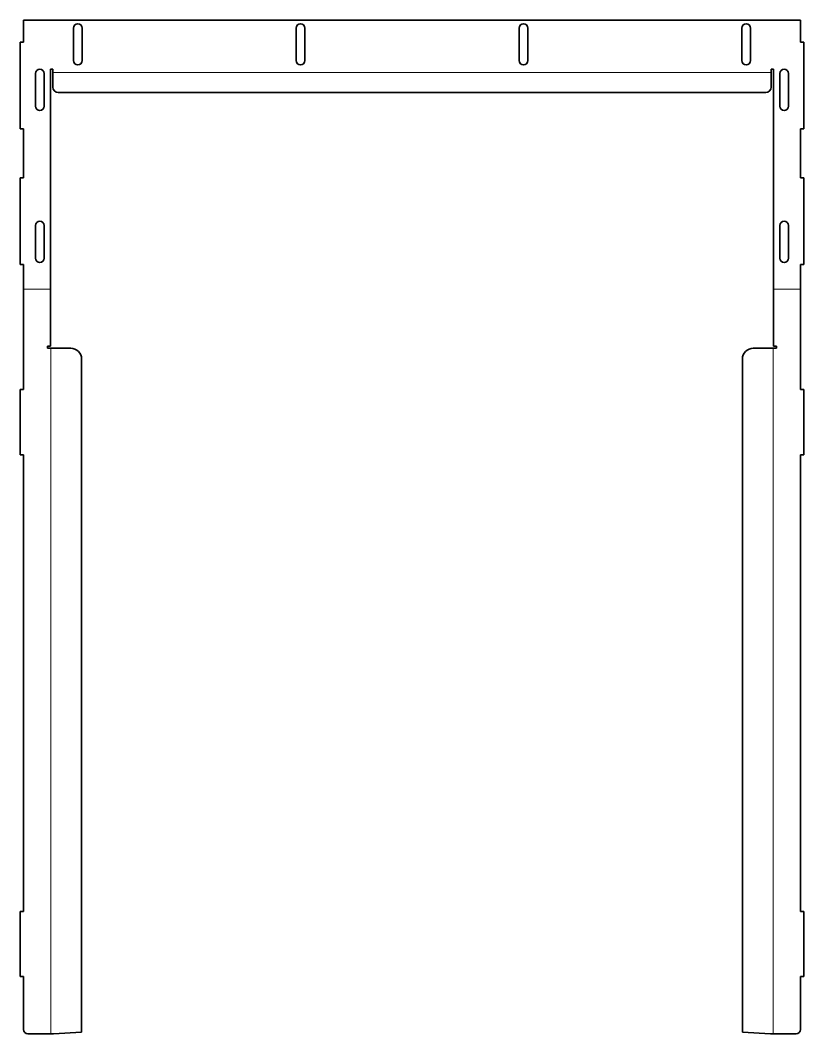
# Model space of a CAD drawing. Header units: inches. Extents: x 0 to 722, y 0 to 934.
import ezdxf

# ---------------------------------------------------------------- set-up
doc = ezdxf.new("R2010")
doc.units = ezdxf.units.IN
doc.header["$MEASUREMENT"] = 0
doc.linetypes.add('Chain', pattern=[13.68, 9.12, -1.14, 2.28, -1.14])
doc.layers.add('SIMUMAK Bend Centerline (ISO)', color=7, linetype='Chain', lineweight=9)
doc.layers.add('SIMUMAK Visible (ISO)', color=7, linetype='Continuous', lineweight=35)

# ---------------------------------------------------------------- blocks, each defined once
blk = doc.blocks.new('SLP-SMT-02-CF03_Conjunto Soldado Secundario_SLP-SMT-02-CF03 (desplegada)')
at = {"layer": 'SIMUMAK Bend Centerline (ISO)', "ltscale": 0.263158}
for p, q in [((-331, 418.55), (331, 418.55)), ((-333, 219.13), (-358, 219.13)), ((358, 219.13), (333, 219.13)), ((-332.74, -466.81), (-332.74, 164.69)), ((332.74, 164.69), (332.74, -466.81))]:
    blk.add_line(p, q, dxfattribs=at)
at = {"layer": 'SIMUMAK Visible (ISO)'}
for p, q in [((358, 466.81), (-358, 466.81)), ((-358, 466.81), (-358, 446.71)), ((-312, 429.66), (-312, 459.66)), ((-304, 459.66), (-304, 429.66)), ((-106.67, 429.66), (-106.67, 459.66)), ((-98.67, 459.66), (-98.67, 429.66)), ((98.67, 429.66), (98.67, 459.66)), ((106.67, 459.66), (106.67, 429.66)), ((304, 429.66), (304, 459.66)), ((312, 459.66), (312, 429.66)), ((358, 466.81), (358, 446.71)), ((-361, 446.71), (-358, 446.71)), ((-361, 366.91), (-361, 446.71)), ((358, 446.71), (361, 446.71)), ((361, 446.71), (361, 366.91)), ((-333, 421.81), (-331, 421.81)), ((-333, 421.81), (-333, 166.69)), ((-331, 405.29), (-331, 421.81)), ((331, 421.81), (333, 421.81)), ((331, 405.29), (331, 421.81)), ((333, 421.81), (333, 166.69)), ((-347, 387.66), (-347, 417.66)), ((-339, 417.66), (-339, 387.66)), ((339, 387.66), (339, 417.66)), ((347, 417.66), (347, 387.66)), ((-326, 400.29), (326, 400.29)), ((-358, 366.91), (-361, 366.91)), ((-358, 366.91), (-358, 321.56)), ((358, 366.91), (358, 321.56)), ((361, 366.91), (358, 366.91)), ((-361, 321.56), (-358, 321.56)), ((-361, 241.76), (-361, 321.56)), ((358, 321.56), (361, 321.56)), ((361, 321.56), (361, 241.76)), ((-347, 247.66), (-347, 277.66)), ((-339, 277.66), (-339, 247.66)), ((339, 247.66), (339, 277.66)), ((347, 277.66), (347, 247.66)), ((-358, 241.76), (-361, 241.76)), ((-358, 241.76), (-358, 126.59)), ((361, 241.76), (358, 241.76)), ((358, 241.76), (358, 126.59)), ((-336, 166.69), (-333, 166.69)), ((-336, 164.69), (-336, 166.69)), ((-314.48, 164.69), (-336, 164.69)), ((314.48, 164.69), (336, 164.69)), ((333, 166.69), (336, 166.69)), ((336, 166.69), (336, 164.69)), ((-304.48, -465.45), (-304.48, 154.69)), ((304.48, 154.69), (304.48, -465.45)), ((-361, 126.59), (-358, 126.59)), ((-361, 66.59), (-361, 126.59)), ((358, 126.59), (361, 126.59)), ((361, 126.59), (361, 66.59)), ((-358, 66.59), (-361, 66.59)), ((-358, -354.08), (-358, 66.59)), ((361, 66.59), (358, 66.59)), ((358, 66.59), (358, -354.08)), ((-361, -354.08), (-358, -354.08)), ((-361, -414.08), (-361, -354.08)), ((358, -354.08), (361, -354.08)), ((361, -354.08), (361, -414.08)), ((-358, -414.08), (-361, -414.08)), ((-358, -462.81), (-358, -414.08)), ((361, -414.08), (358, -414.08)), ((358, -414.08), (358, -462.81)), ((-330.48, -466.81), (-354, -466.81)), ((-330.48, -466.81), (-304.48, -465.45)), ((304.48, -465.45), (330.48, -466.81)), ((330.48, -466.81), (335, -466.81)), ((354, -466.81), (335, -466.81))]:
    blk.add_line(p, q, dxfattribs=at)
at = {"layer": 'SIMUMAK Visible (ISO)', "extrusion": (0, 0, -1)}
for centre, radius, start, end in [((308, 459.66), 4, 0, 180), ((102.67, 459.66), 4, 0, 180), ((-102.67, 459.66), 4, 0, 180), ((-308, 459.66), 4, 0, 180), ((308, 429.66), 4, 180, 0), ((102.67, 429.66), 4, 180, 0), ((-102.67, 429.66), 4, 180, 0), ((-308, 429.66), 4, 180, 0), ((343, 417.66), 4, 0, 180), ((-343, 417.66), 4, 0, 180), ((326, 405.29), 5, 270, 0), ((-326, 405.29), 5, 180, 270), ((343, 387.66), 4, 180, 0), ((-343, 387.66), 4, 180, 0), ((343, 277.66), 4, 0, 180), ((-343, 277.66), 4, 0, 180), ((343, 247.66), 4, 180, 0), ((-343, 247.66), 4, 180, 0), ((314.48, 154.69), 10, 90, 180), ((-314.48, 154.69), 10, 360, 90), ((354, -462.81), 4, 270, 360), ((-354, -462.81), 4, 180, 270)]:
    blk.add_arc(centre, radius, start, end, dxfattribs=at)

msp = doc.modelspace()

# ---------------------------------------------------------------- block references
msp.add_blockref('SLP-SMT-02-CF03_Conjunto Soldado Secundario_SLP-SMT-02-CF03 (desplegada)', (361, 466.81))

doc.saveas('drawing.dxf')
